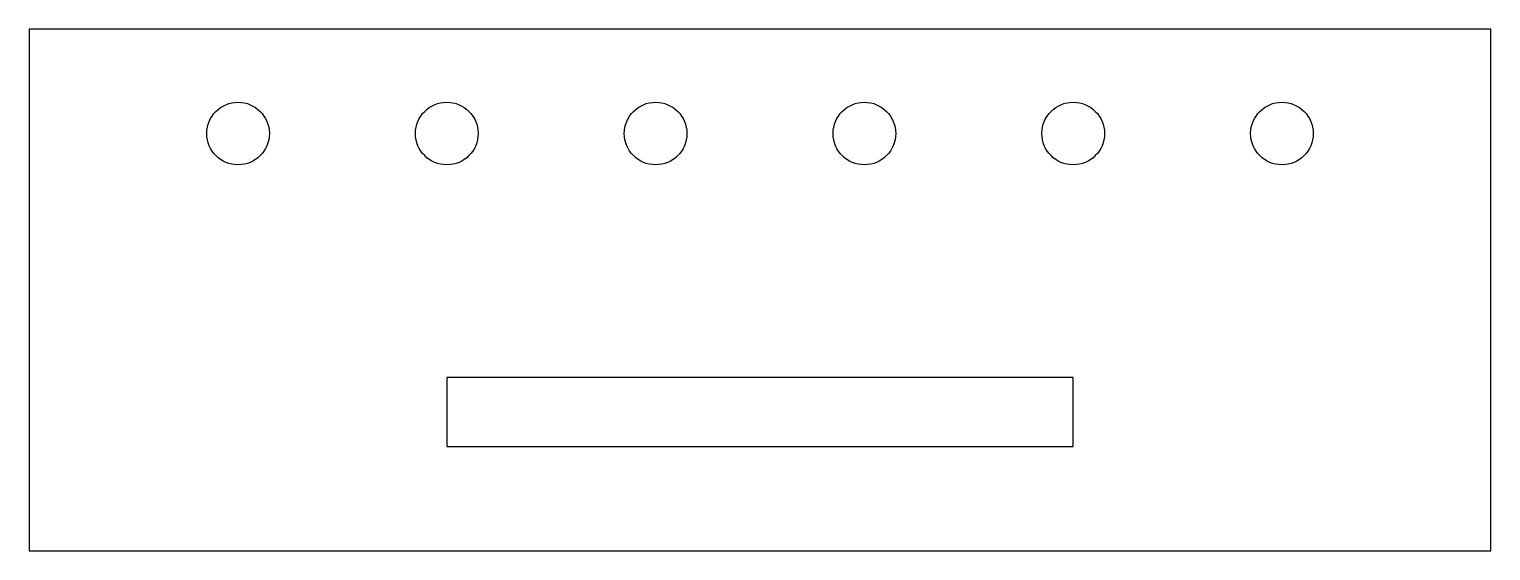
# Model space of a CAD drawing. Header units: millimetres. Extents: x -35 to 35, y -12.5 to 12.5.
import ezdxf

# ---------------------------------------------------------------- set-up
doc = ezdxf.new("R2010")
doc.units = ezdxf.units.MM

msp = doc.modelspace()

# ---------------------------------------------------------------- linework, layer by layer
at = {"color": 7, "linetype": 'Continuous', "lineweight": 25}
for p, q in [((-35, 12.5), (-35, -12.5)), ((35, 12.5), (-35, 12.5)), ((35, -12.5), (35, 12.5)), ((-15, -4.2), (-15, -7.5)), ((15, -4.2), (-15, -4.2)), ((15, -7.5), (15, -4.2)), ((-15, -7.5), (15, -7.5)), ((-35, -12.5), (35, -12.5))]:
    msp.add_line(p, q, dxfattribs=at)
for centre in [(-25, 7.5), (-15, 7.5), (-5, 7.5), (5, 7.5), (15, 7.5), (25, 7.5)]:
    msp.add_circle(centre, 1.5, dxfattribs=at)

doc.saveas('drawing.dxf')
